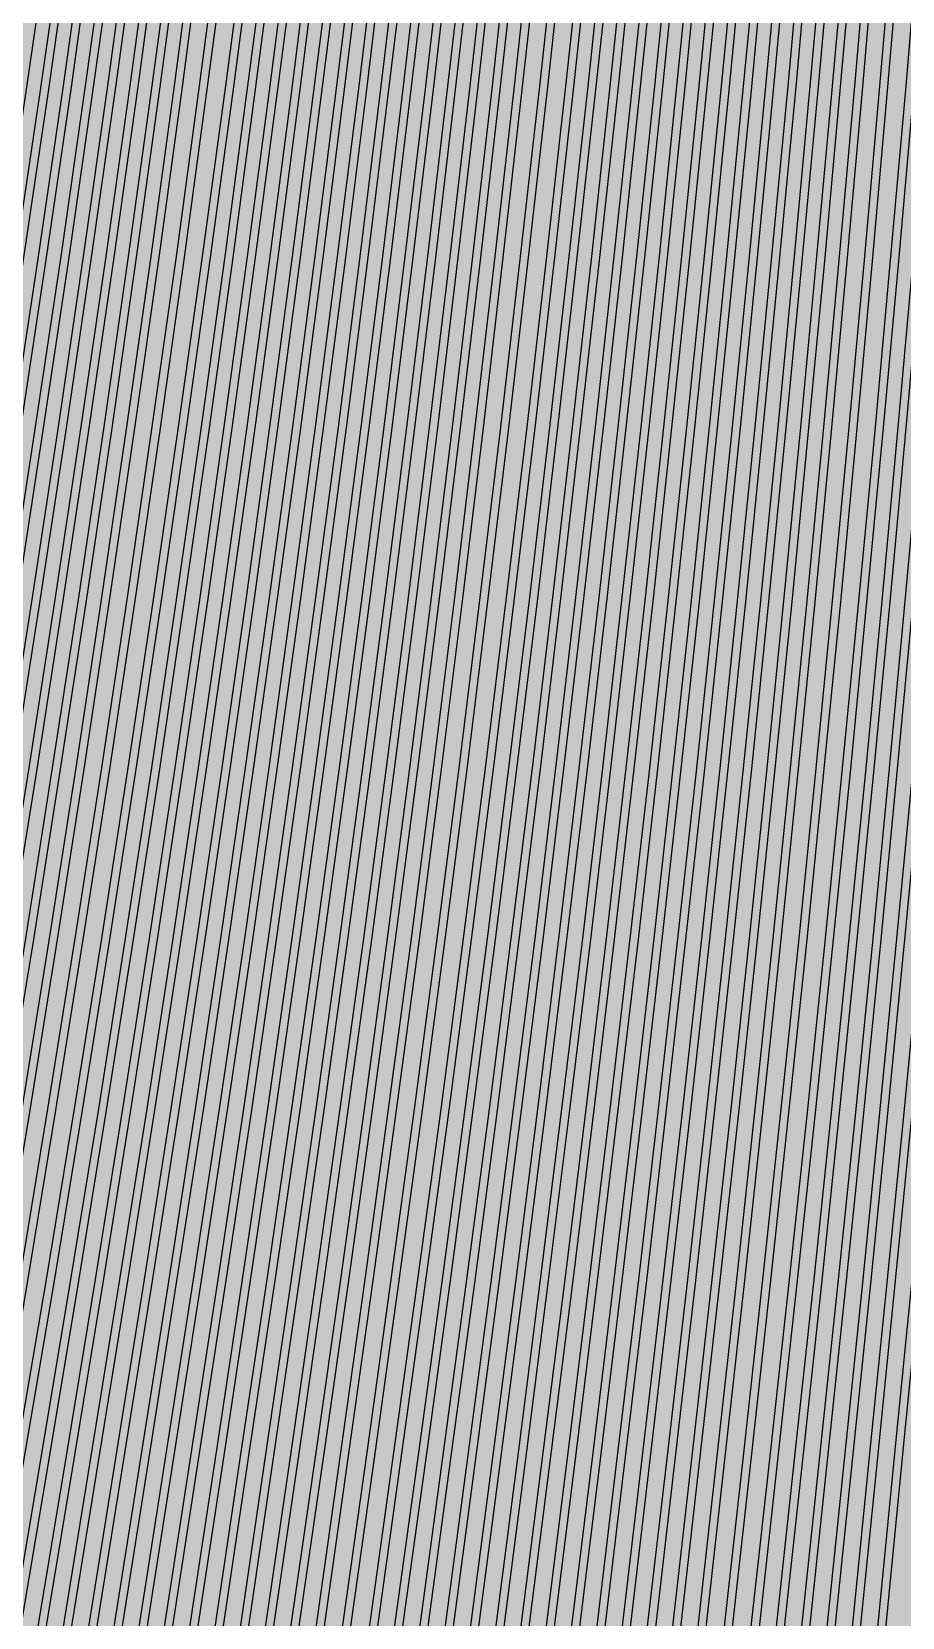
# Model space of a CAD drawing. Header units: metres. Extents: x -7231 to 10969, y -37556 to 1873.
# Drawn here: x 1121.9 to 1346.5, y -1810.8 to -1401.5 of the extents above; entities that cross this region are included whole.
import ezdxf

# ---------------------------------------------------------------- set-up
doc = ezdxf.new("R2010")
doc.units = ezdxf.units.M
doc.layers.add('Metal1', color=4, linetype='CONTINUOUS')
doc.layers.add('Polyimide', color=7, linetype='CONTINUOUS')

msp = doc.modelspace()

# ---------------------------------------------------------------- hatches: boundary and pattern name
at = {"layer": 'Polyimide'}
msp.add_hatch(color=7, dxfattribs=at).paths.add_polyline_path([(4065.69, -468), (4066.67, -501.99), (4068.51, -535.99), (4071.41, -569.99), (4075.54, -603.99), (4081.04, -637.99), (4088.01, -671.99), (4096.52, -705.98), (4106.62, -739.98), (4118.33, -773.98), (4131.63, -807.98), (4146.49, -841.98), (4162.87, -875.98), (4180.68, -909.97), (4199.83, -943.97), (4220.22, -977.97), (4241.73, -1011.97), (4264.21, -1045.97), (4287.52, -1079.96), (4311.51, -1113.96), (4336.01, -1147.96), (4360.86, -1181.96), (4385.88, -1215.96), (4410.89, -1249.96), (4435.74, -1283.95), (4460.24, -1317.95), (4484.23, -1351.95), (4507.54, -1385.95), (4530.02, -1419.95), (4551.53, -1453.94), (4571.92, -1487.94), (4591.07, -1521.94), (4608.88, -1555.94), (4625.26, -1589.94), (4640.12, -1623.94), (4653.42, -1657.93), (4665.13, -1691.93), (4675.23, -1725.93), (4683.74, -1759.93), (4690.71, -1793.93), (4696.21, -1827.93), (4700.34, -1861.92), (4703.24, -1895.92), (4705.08, -1929.92), (4706.06, -1963.92), (4706.44, -1997.92), (4706.5, -2031.91), (4706.5, -4793.02), (4709.95, -4838.39), (4720.22, -4882.71), (4737.08, -4924.98), (4760.13, -4964.2), (4788.85, -4999.49), (4822.58, -5030.03), (4860.53, -5055.12), (4901.85, -5074.18), (4901.85, -5074.18), (4970.68, -5105.23), (5034.7, -5145.26), (5092.76, -5193.54), (5143.8, -5249.19), (5186.89, -5311.2), (5221.24, -5378.44), (5246.23, -5449.69), (5261.41, -5523.66), (5266.5, -5599), (5261.41, -5674.34), (5246.23, -5748.31), (5221.24, -5819.56), (5186.89, -5886.8), (5143.8, -5948.81), (5092.76, -6004.46), (5034.7, -6052.74), (4970.68, -6092.77), (4901.85, -6123.82), (4860.53, -6142.88), (4822.58, -6167.97), (4788.85, -6198.51), (4760.13, -6233.8), (4737.08, -6273.02), (4720.22, -6315.29), (4709.95, -6359.61), (4706.5, -6404.98), (4706.5, -9221.52), (4709.95, -9266.88), (4720.22, -9311.21), (4737.08, -9353.47), (4760.13, -9392.7), (4788.85, -9427.98), (4822.58, -9458.52), (4860.53, -9483.61), (4901.85, -9502.67), (4970.68, -9533.72), (5034.7, -9573.75), (5092.76, -9622.03), (5143.8, -9677.68), (5186.89, -9739.69), (5221.24, -9806.94), (5246.23, -9878.19), (5261.41, -9952.16), (5266.5, -10027.49), (5261.41, -10102.83), (5246.23, -10176.8), (5221.24, -10248.05), (5186.89, -10315.3), (5143.8, -10377.31), (5092.76, -10432.96), (5034.7, -10481.24), (4970.68, -10521.27), (4901.85, -10552.32), (4860.53, -10571.38), (4822.58, -10596.46), (4788.85, -10627), (4760.13, -10662.29), (4737.08, -10701.52), (4720.22, -10743.78), (4709.95, -10788.1), (4706.5, -10833.47), (4706.5, -13650.01), (4709.95, -13695.38), (4720.22, -13739.7), (4737.08, -13781.96), (4760.13, -13821.19), (4788.85, -13856.48), (4822.58, -13887.02), (4860.53, -13912.11), (4901.85, -13931.17), (4970.68, -13962.22), (5034.7, -14002.25), (5092.76, -14050.53), (5143.8, -14106.18), (5186.89, -14168.19), (5221.24, -14235.43), (5246.23, -14306.68), (5261.41, -14380.65), (5266.5, -14455.99), (5261.41, -14531.33), (5246.23, -14605.29), (5221.24, -14676.55), (5186.89, -14743.79), (5143.8, -14805.8), (5092.76, -14861.45), (5034.7, -14909.73), (4970.68, -14949.76), (4901.85, -14980.81), (4860.53, -14999.87), (4822.58, -15024.96), (4788.85, -15055.5), (4760.13, -15090.79), (4737.08, -15130.01), (4720.22, -15172.27), (4709.95, -15216.6), (4706.5, -15261.97), (4706.5, -15455.99), (4720.95, -15750.04), (4764.14, -16041.26), (4835.68, -16326.84), (4934.86, -16604.04), (5060.74, -16870.18), (5212.09, -17122.7), (5387.47, -17359.17), (5585.18, -17577.31), (5803.32, -17775.02), (6039.79, -17950.4), (6292.31, -18101.75), (6558.45, -18227.63), (6835.65, -18326.81), (7121.23, -18398.34), (7412.45, -18441.54), (7706.5, -18455.99), (9969.01, -18455.99), (10047.42, -18459.84), (10125.08, -18471.36), (10201.23, -18490.44), (10275.15, -18516.89), (10346.12, -18550.45), (10413.46, -18590.81), (10476.52, -18637.58), (10534.69, -18690.3), (10587.41, -18748.47), (10634.18, -18811.53), (10674.54, -18878.87), (10708.11, -18949.84), (10734.56, -19023.76), (10753.63, -19099.92), (10765.15, -19177.58), (10769.01, -19255.99), (10769.01, -20895.8), (10730.24, -20951.41), (10694.6, -21009.08), (10662.21, -21068.63), (10633.17, -21129.89), (10607.55, -21192.66), (10585.45, -21256.74), (10566.93, -21321.96), (10552.05, -21388.09), (10540.84, -21454.95), (10533.35, -21522.33), (10529.6, -21590.02), (10529.6, -21657.81), (10533.35, -21725.5), (10540.84, -21792.87), (10552.05, -21859.73), (10566.93, -21925.87), (10585.45, -21991.08), (10607.55, -22055.17), (10633.17, -22117.94), (10662.21, -22179.19), (10694.6, -22238.74), (10730.24, -22296.41), (10769.01, -22352.03), (10769.01, -32454.24), (10728.74, -32510.49), (10691.72, -32568.92), (10658.05, -32629.35), (10627.85, -32691.58), (10601.2, -32755.42), (10578.21, -32820.67), (10558.93, -32887.1), (10543.44, -32954.52), (10531.77, -33022.71), (10523.97, -33091.44), (10520.07, -33160.51), (10520.07, -33229.69), (10523.97, -33298.75), (10531.77, -33367.49), (10543.44, -33435.67), (10558.93, -33503.09), (10578.21, -33569.53), (10601.2, -33634.77), (10627.85, -33698.61), (10658.05, -33760.85), (10691.72, -33821.28), (10728.74, -33879.71), (10769.01, -33935.96), (10769.01, -36556), (10765.15, -36634.41), (10753.63, -36712.07), (10734.56, -36788.23), (10708.11, -36862.15), (10674.54, -36933.12), (10634.18, -37000.46), (10587.41, -37063.51), (10534.69, -37121.69), (10476.52, -37174.41), (10413.46, -37221.18), (10346.12, -37261.54), (10275.15, -37295.1), (10201.23, -37321.55), (10125.08, -37340.63), (10047.42, -37352.15), (9969.01, -37356), (-6231.01, -37356), (-6309.42, -37352.15), (-6387.08, -37340.63), (-6463.23, -37321.55), (-6537.15, -37295.1), (-6608.12, -37261.54), (-6675.46, -37221.18), (-6738.52, -37174.41), (-6796.69, -37121.69), (-6849.41, -37063.51), (-6896.18, -37000.46), (-6936.54, -36933.12), (-6970.11, -36862.15), (-6996.56, -36788.23), (-7015.63, -36712.07), (-7027.15, -36634.41), (-7031.01, -36556), (-7031.01, -33936), (-6990.74, -33879.75), (-6953.7, -33821.31), (-6920.03, -33760.88), (-6889.82, -33698.64), (-6863.18, -33634.8), (-6840.18, -33569.55), (-6820.9, -33503.11), (-6805.4, -33435.69), (-6793.74, -33367.49), (-6785.94, -33298.75), (-6782.03, -33229.68), (-6782.03, -33160.5), (-6785.94, -33091.43), (-6793.74, -33022.69), (-6805.4, -32954.5), (-6820.9, -32887.07), (-6840.18, -32820.63), (-6863.18, -32755.39), (-6889.82, -32691.54), (-6920.03, -32629.3), (-6953.7, -32568.87), (-6990.74, -32510.43), (-7031.01, -32454.18), (-7031.01, -22364.83), (-6990.74, -22308.58), (-6953.7, -22250.14), (-6920.03, -22189.71), (-6889.82, -22127.47), (-6863.18, -22063.62), (-6840.18, -21998.38), (-6820.9, -21931.94), (-6805.4, -21864.51), (-6793.74, -21796.32), (-6785.94, -21727.58), (-6782.03, -21658.51), (-6782.03, -21589.33), (-6785.94, -21520.26), (-6793.74, -21451.52), (-6805.4, -21383.32), (-6820.9, -21315.9), (-6840.18, -21249.46), (-6863.18, -21184.21), (-6889.82, -21120.37), (-6920.03, -21058.13), (-6953.7, -20997.7), (-6990.74, -20939.26), (-7031.01, -20883.01), (-7031.01, -19255.99), (-7027.15, -19177.58), (-7015.63, -19099.92), (-6996.56, -19023.76), (-6970.11, -18949.84), (-6936.54, -18878.87), (-6896.18, -18811.53), (-6849.41, -18748.47), (-6796.69, -18690.3), (-6738.52, -18637.58), (-6675.46, -18590.81), (-6608.12, -18550.45), (-6537.15, -18516.89), (-6463.23, -18490.44), (-6387.08, -18471.36), (-6309.42, -18459.84), (-6231.01, -18455.99), (-3968.5, -18455.99), (-3674.45, -18441.54), (-3383.23, -18398.34), (-3097.65, -18326.81), (-2820.45, -18227.63), (-2554.31, -18101.75), (-2301.79, -17950.4), (-2065.32, -17775.02), (-1847.18, -17577.31), (-1649.47, -17359.17), (-1474.09, -17122.7), (-1322.74, -16870.18), (-1196.86, -16604.04), (-1097.68, -16326.84), (-1026.14, -16041.26), (-982.95, -15750.04), (-968.5, -15455.99), (-968.5, -15261.97), (-971.95, -15216.6), (-982.22, -15172.27), (-999.08, -15130.01), (-1022.13, -15090.79), (-1050.85, -15055.5), (-1084.58, -15024.96), (-1122.53, -14999.87), (-1163.85, -14980.81), (-1232.68, -14949.76), (-1296.7, -14909.73), (-1354.76, -14861.45), (-1405.8, -14805.8), (-1448.89, -14743.79), (-1483.24, -14676.55), (-1508.23, -14605.29), (-1523.41, -14531.33), (-1528.5, -14455.99), (-1523.41, -14380.65), (-1508.23, -14306.68), (-1483.24, -14235.43), (-1448.89, -14168.19), (-1405.8, -14106.18), (-1354.76, -14050.53), (-1296.7, -14002.25), (-1232.68, -13962.22), (-1163.85, -13931.17), (-1122.53, -13912.11), (-1084.58, -13887.02), (-1050.85, -13856.48), (-1022.13, -13821.19), (-999.08, -13781.96), (-982.22, -13739.7), (-971.95, -13695.38), (-968.5, -13650.01), (-968.5, -12309.64), (-971.95, -12264.27), (-982.22, -12219.94), (-999.08, -12177.68), (-1022.13, -12138.46), (-1050.85, -12103.17), (-1084.58, -12072.63), (-1122.53, -12047.54), (-1163.85, -12028.48), (-1232.68, -11997.43), (-1296.7, -11957.4), (-1354.76, -11909.12), (-1405.8, -11853.47), (-1448.89, -11791.46), (-1483.24, -11724.22), (-1508.23, -11652.96), (-1523.41, -11579), (-1528.5, -11503.66), (-1523.41, -11428.32), (-1508.23, -11354.35), (-1483.24, -11283.1), (-1448.89, -11215.86), (-1405.8, -11153.85), (-1354.76, -11098.2), (-1296.7, -11049.92), (-1232.68, -11009.89), (-1163.85, -10978.84), (-1122.53, -10959.78), (-1084.58, -10934.69), (-1050.85, -10904.15), (-1022.13, -10868.86), (-999.08, -10829.63), (-982.22, -10787.37), (-971.95, -10743.05), (-968.5, -10697.68), (-968.5, -9357.31), (-971.95, -9311.94), (-982.22, -9267.62), (-999.08, -9225.35), (-1022.13, -9186.13), (-1050.85, -9150.84), (-1084.58, -9120.3), (-1122.53, -9095.21), (-1163.85, -9076.15), (-1163.85, -9076.15), (-1232.68, -9045.1), (-1296.7, -9005.07), (-1354.76, -8956.79), (-1405.8, -8901.14), (-1448.89, -8839.13), (-1483.24, -8771.89), (-1508.23, -8700.64), (-1523.41, -8626.67), (-1528.5, -8551.33), (-1523.41, -8475.99), (-1508.23, -8402.02), (-1483.24, -8330.77), (-1448.89, -8263.53), (-1405.8, -8201.52), (-1354.76, -8145.87), (-1296.7, -8097.59), (-1232.68, -8057.56), (-1163.85, -8026.51), (-1163.85, -8026.51), (-1122.53, -8007.45), (-1084.58, -7982.36), (-1050.85, -7951.82), (-1022.13, -7916.53), (-999.08, -7877.31), (-982.22, -7835.04), (-971.95, -7790.72), (-968.5, -7745.35), (-968.5, -6404.98), (-971.95, -6359.61), (-982.22, -6315.29), (-999.08, -6273.02), (-1022.13, -6233.8), (-1050.85, -6198.51), (-1084.58, -6167.97), (-1122.53, -6142.88), (-1163.85, -6123.82), (-1163.85, -6123.82), (-1232.68, -6092.77), (-1296.7, -6052.74), (-1354.76, -6004.46), (-1405.8, -5948.81), (-1448.89, -5886.8), (-1483.24, -5819.56), (-1508.23, -5748.31), (-1523.41, -5674.34), (-1528.5, -5599), (-1523.41, -5523.66), (-1508.23, -5449.69), (-1483.24, -5378.44), (-1448.89, -5311.2), (-1405.8, -5249.19), (-1354.76, -5193.54), (-1296.7, -5145.26), (-1232.68, -5105.23), (-1163.85, -5074.18), (-1163.85, -5074.18), (-1122.53, -5055.12), (-1084.58, -5030.03), (-1050.85, -4999.49), (-1022.13, -4964.2), (-999.08, -4924.98), (-982.22, -4882.71), (-971.95, -4838.39), (-968.5, -4793.02), (-968.5, -2031.91), (-968.44, -1997.92), (-968.06, -1963.92), (-967.05, -1929.92), (-965.18, -1895.92), (-962.22, -1861.92), (-958.01, -1827.93), (-952.41, -1793.93), (-945.31, -1759.93), (-936.64, -1725.93), (-926.35, -1691.93), (-914.43, -1657.93), (-900.88, -1623.94), (-885.74, -1589.94), (-869.05, -1555.94), (-850.91, -1521.94), (-831.4, -1487.94), (-810.63, -1453.94), (-788.72, -1419.95), (-765.82, -1385.95), (-742.07, -1351.95), (-717.63, -1317.95), (-692.67, -1283.95), (-667.36, -1249.96), (-641.88, -1215.96), (-616.39, -1181.96), (-591.08, -1147.96), (-566.12, -1113.96), (-541.68, -1079.96), (-517.93, -1045.97), (-495.03, -1011.97), (-473.12, -977.97), (-452.35, -943.97), (-432.84, -909.97), (-414.7, -875.98), (-398.01, -841.98), (-382.87, -807.98), (-369.32, -773.98), (-357.4, -739.98), (-347.11, -705.98), (-338.44, -671.99), (-331.34, -637.99), (-325.74, -603.99), (-321.53, -569.99), (-318.57, -535.99), (-316.7, -501.99), (-315.69, -468), (-315.31, -434), (-315.25, -400), (-315.25, 401), (-315.25, 451), (-315.25, 1644), (-270.25, 1644), (-270.03, 1637.13), (-269.35, 1630.29), (-268.23, 1623.52), (-266.67, 1616.82), (-264.68, 1610.25), (-262.26, 1603.82), (-259.42, 1597.56), (-256.18, 1591.5), (-252.55, 1585.67), (-248.55, 1580.08), (-244.19, 1574.77), (-239.5, 1569.75), (-234.48, 1565.06), (-229.17, 1560.7), (-223.58, 1556.7), (-217.75, 1553.07), (-211.69, 1549.83), (-205.43, 1546.99), (-199, 1544.57), (-192.43, 1542.58), (-185.73, 1541.02), (-178.96, 1539.9), (-172.12, 1539.22), (-165.25, 1539), (-158.38, 1539.22), (-151.54, 1539.9), (-144.77, 1541.02), (-138.07, 1542.58), (-131.5, 1544.57), (-125.07, 1546.99), (-118.81, 1549.83), (-112.75, 1553.07), (-106.92, 1556.7), (-101.33, 1560.7), (-96.02, 1565.06), (-91, 1569.75), (-86.31, 1574.77), (-81.95, 1580.08), (-77.95, 1585.67), (-74.32, 1591.5), (-71.08, 1597.56), (-68.24, 1603.82), (-65.82, 1610.25), (-63.83, 1616.82), (-62.27, 1623.52), (-61.15, 1630.29), (-60.47, 1637.13), (-60.25, 1644), (1853, 1644), (1853, 1573), (3815.25, 1573), (3815.46, 1579.54), (3816.11, 1586.05), (3817.17, 1592.51), (3818.66, 1598.88), (3820.56, 1605.14), (3822.86, 1611.27), (3825.56, 1617.23), (3828.65, 1623), (3832.1, 1628.56), (3835.91, 1633.88), (3840.07, 1638.93), (3844.54, 1643.71), (3849.32, 1648.18), (3854.37, 1652.34), (3859.69, 1656.15), (3865.25, 1659.6), (3871.02, 1662.69), (3876.98, 1665.39), (3883.11, 1667.69), (3889.37, 1669.59), (3895.74, 1671.08), (3902.2, 1672.14), (3908.71, 1672.79), (3915.25, 1673), (3921.79, 1672.79), (3928.3, 1672.14), (3934.76, 1671.08), (3941.13, 1669.59), (3947.39, 1667.69), (3953.52, 1665.39), (3959.48, 1662.69), (3965.25, 1659.6), (3970.81, 1656.15), (3976.13, 1652.34), (3981.18, 1648.18), (3985.96, 1643.71), (3990.43, 1638.93), (3994.59, 1633.88), (3998.4, 1628.56), (4001.85, 1623), (4004.94, 1617.23), (4007.64, 1611.27), (4009.94, 1605.14), (4011.84, 1598.88), (4013.33, 1592.51), (4014.39, 1586.05), (4015.04, 1579.54), (4015.25, 1573), (4065.25, 1573), (4065.25, 451), (4065.25, 401), (4065.25, -400), (4065.31, -434), (4065.69, -468)])

# ---------------------------------------------------------------- linework, layer by layer
at = {"layer": 'Metal1'}
for points in [[(1126.88, -1371.77), (1120.53, -1415.79), (1113.96, -1459.82), (1107.17, -1503.84), (1100.15, -1547.87), (1092.9, -1591.89), (1085.41, -1635.91), (1077.68, -1679.94), (1069.71, -1723.96), (1061.55, -1767.98), (1053.37, -1812), (1045.2, -1856.02), (1037.02, -1900.04), (1028.84, -1944.06), (1020.66, -1988.08), (1012.5, -2032.01), (1012.5, -16631.91)], [(1017.5, -16631.91), (1017.5, -2031.82), (1025.6, -1987.72), (1033.68, -1943.7), (1041.76, -1899.68), (1049.85, -1855.66), (1057.93, -1811.64), (1066.01, -1767.62), (1074.08, -1723.6), (1081.95, -1679.59), (1089.58, -1635.57), (1096.98, -1591.56), (1104.15, -1547.55), (1111.08, -1503.53), (1117.8, -1459.52), (1124.29, -1415.5), (1130.56, -1371.49)], [(1132.54, -1371.77), (1126.27, -1415.79), (1119.77, -1459.82), (1113.06, -1503.84), (1106.12, -1547.86), (1098.95, -1591.89), (1091.55, -1635.91), (1083.92, -1679.94), (1076.04, -1723.96), (1067.98, -1767.98), (1059.9, -1812), (1051.81, -1856.02), (1043.73, -1900.04), (1035.65, -1944.06), (1027.57, -1988.08), (1019.5, -2032.01), (1019.5, -16631.91)], [(1024.5, -16631.91), (1024.5, -2031.82), (1032.5, -1987.72), (1040.49, -1943.7), (1048.48, -1899.68), (1056.46, -1855.66), (1064.45, -1811.64), (1072.43, -1767.62), (1080.4, -1723.61), (1088.18, -1679.59), (1095.73, -1635.58), (1103.04, -1591.56), (1110.12, -1547.55), (1116.97, -1503.53), (1123.61, -1459.52), (1130.02, -1415.51), (1136.22, -1371.49)], [(1138.2, -1371.77), (1132, -1415.79), (1125.59, -1459.81), (1118.95, -1503.84), (1112.09, -1547.86), (1105.01, -1591.89), (1097.7, -1635.91), (1090.15, -1679.93), (1082.37, -1723.96), (1074.4, -1767.98), (1066.42, -1812), (1058.43, -1856.02), (1050.44, -1900.04), (1042.46, -1944.06), (1034.47, -1988.07), (1026.5, -2032), (1026.5, -16631.91)], [(1031.5, -16631.91), (1031.5, -2031.83), (1039.41, -1987.72), (1047.3, -1943.7), (1055.19, -1899.68), (1063.08, -1855.66), (1070.97, -1811.64), (1078.86, -1767.62), (1086.73, -1723.61), (1094.42, -1679.59), (1101.87, -1635.58), (1109.09, -1591.56), (1116.09, -1547.55), (1122.86, -1503.54), (1129.42, -1459.52), (1135.75, -1415.51), (1141.88, -1371.49)], [(1143.86, -1371.76), (1137.73, -1415.79), (1131.4, -1459.81), (1124.84, -1503.84), (1118.07, -1547.86), (1111.07, -1591.88), (1103.84, -1635.91), (1096.39, -1679.93), (1088.7, -1723.96), (1080.83, -1767.98), (1072.94, -1812), (1065.05, -1856.01), (1057.16, -1900.03), (1049.27, -1944.05), (1041.37, -1988.07), (1033.5, -2032), (1033.5, -16631.91)], [(1038.5, -16631.91), (1038.5, -2031.83), (1046.31, -1987.72), (1054.1, -1943.7), (1061.9, -1899.68), (1069.69, -1855.66), (1077.49, -1811.65), (1085.28, -1767.63), (1093.06, -1723.61), (1100.65, -1679.59), (1108.02, -1635.58), (1115.15, -1591.57), (1122.06, -1547.55), (1128.75, -1503.54), (1135.23, -1459.52), (1141.49, -1415.51), (1147.53, -1371.5)], [(1149.52, -1371.76), (1143.47, -1415.79), (1137.21, -1459.81), (1130.73, -1503.83), (1124.04, -1547.86), (1117.13, -1591.88), (1109.99, -1635.91), (1102.63, -1679.93), (1095.03, -1723.95), (1087.25, -1767.97), (1079.46, -1811.99), (1071.66, -1856.01), (1063.87, -1900.03), (1056.07, -1944.05), (1048.28, -1988.07), (1040.5, -2032), (1040.5, -16631.91)], [(1045.5, -16631.91), (1045.5, -2031.83), (1053.21, -1987.72), (1060.91, -1943.7), (1068.61, -1899.69), (1076.31, -1855.67), (1084.01, -1811.65), (1091.71, -1767.63), (1099.39, -1723.61), (1106.89, -1679.6), (1114.16, -1635.58), (1121.21, -1591.57), (1128.03, -1547.55), (1134.64, -1503.54), (1141.04, -1459.53), (1147.22, -1415.51), (1153.19, -1371.5)], [(1155.18, -1371.76), (1149.2, -1415.78), (1143.02, -1459.81), (1136.62, -1503.83), (1130.01, -1547.86), (1123.18, -1591.88), (1116.13, -1635.9), (1108.86, -1679.93), (1101.36, -1723.95), (1093.68, -1767.97), (1085.98, -1811.99), (1078.28, -1856.01), (1070.58, -1900.03), (1062.88, -1944.05), (1055.18, -1988.07), (1047.5, -2032), (1047.5, -16631.91)], [(1052.5, -16631.91), (1052.5, -2031.83), (1060.12, -1987.73), (1067.72, -1943.71), (1075.32, -1899.69), (1082.93, -1855.67), (1090.53, -1811.65), (1098.13, -1767.63), (1105.72, -1723.61), (1113.12, -1679.6), (1120.31, -1635.58), (1127.26, -1591.57), (1134.01, -1547.56), (1140.53, -1503.54), (1146.85, -1459.53), (1152.95, -1415.51), (1158.85, -1371.5)], [(1160.83, -1371.76), (1154.93, -1415.78), (1148.83, -1459.81), (1142.51, -1503.83), (1135.98, -1547.85), (1129.24, -1591.88), (1122.28, -1635.9), (1115.1, -1679.93), (1107.69, -1723.95), (1100.1, -1767.97), (1092.5, -1811.99), (1084.9, -1856.01), (1077.29, -1900.03), (1069.69, -1944.05), (1062.09, -1988.07), (1054.5, -2032), (1054.5, -16631.91)], [(1059.5, -16631.91), (1059.5, -2031.83), (1067.02, -1987.73), (1074.53, -1943.71), (1082.04, -1899.69), (1089.54, -1855.67), (1097.05, -1811.65), (1104.56, -1767.63), (1112.05, -1723.62), (1119.36, -1679.6), (1126.45, -1635.59), (1133.32, -1591.57), (1139.98, -1547.56), (1146.42, -1503.54), (1152.66, -1459.53), (1158.69, -1415.51), (1164.51, -1371.5)], [(1166.49, -1371.76), (1160.67, -1415.78), (1154.64, -1459.8), (1148.4, -1503.83), (1141.96, -1547.85), (1135.3, -1591.88), (1128.43, -1635.9), (1121.33, -1679.92), (1114.02, -1723.95), (1106.53, -1767.97), (1099.02, -1811.99), (1091.51, -1856.01), (1084.01, -1900.03), (1076.5, -1944.04), (1068.99, -1988.06), (1061.5, -2032), (1061.5, -16631.91)], [(1066.5, -16631.91), (1066.5, -2031.83), (1073.98, -1987.73), (1081.45, -1943.71), (1088.92, -1899.69), (1096.39, -1855.67), (1103.86, -1811.65), (1111.33, -1767.63), (1118.78, -1723.62), (1126.05, -1679.6), (1133.11, -1635.59), (1139.94, -1591.57), (1146.57, -1547.56), (1152.98, -1503.54), (1159.18, -1459.53), (1165.18, -1415.52), (1170.97, -1371.5)], [(1172.96, -1371.76), (1167.16, -1415.78), (1161.16, -1459.8), (1154.96, -1503.83), (1148.55, -1547.85), (1141.92, -1591.88), (1135.08, -1635.9), (1128.03, -1679.92), (1120.75, -1723.95), (1113.3, -1767.97), (1105.83, -1811.99), (1098.36, -1856.01), (1090.89, -1900.02), (1083.42, -1944.04), (1075.95, -1988.06), (1068.5, -2032), (1068.5, -16631.91)], [(1073.5, -16631.91), (1073.5, -2031.83), (1080.96, -1987.73), (1088.41, -1943.71), (1095.86, -1899.69), (1103.31, -1855.67), (1110.76, -1811.65), (1118.21, -1767.63), (1125.65, -1723.62), (1132.9, -1679.6), (1139.94, -1635.59), (1146.76, -1591.57), (1153.36, -1547.56), (1159.76, -1503.54), (1165.94, -1459.53), (1171.93, -1415.52), (1177.71, -1371.5)], [(1179.69, -1371.76), (1173.91, -1415.78), (1167.92, -1459.8), (1161.74, -1503.83), (1155.34, -1547.85), (1148.73, -1591.87), (1141.91, -1635.9), (1134.88, -1679.92), (1127.62, -1723.95), (1120.18, -1767.97), (1112.73, -1811.99), (1105.28, -1856.01), (1097.83, -1900.02), (1090.39, -1944.04), (1082.94, -1988.06), (1075.5, -2032), (1075.5, -16631.91)], [(1080.5, -16631.91), (1080.5, -2031.83), (1087.87, -1987.73), (1095.22, -1943.71), (1102.57, -1899.69), (1109.93, -1855.67), (1117.28, -1811.65), (1124.64, -1767.64), (1131.97, -1723.62), (1139.14, -1679.6), (1146.08, -1635.59), (1152.81, -1591.58), (1159.33, -1547.56), (1165.65, -1503.55), (1171.75, -1459.53), (1177.66, -1415.52), (1183.36, -1371.5)], [(1185.35, -1371.76), (1179.64, -1415.78), (1173.74, -1459.8), (1167.63, -1503.83), (1161.31, -1547.85), (1154.79, -1591.87), (1148.06, -1635.9), (1141.11, -1679.92), (1133.95, -1723.94), (1126.61, -1767.96), (1119.25, -1811.98), (1111.9, -1856), (1104.55, -1900.02), (1097.19, -1944.04), (1089.84, -1988.06), (1082.5, -2032), (1082.5, -16631.91)], [(1087.5, -16631.91), (1087.5, -2031.83), (1094.77, -1987.73), (1102.03, -1943.71), (1109.29, -1899.69), (1116.54, -1855.68), (1123.8, -1811.66), (1131.06, -1767.64), (1138.3, -1723.62), (1145.37, -1679.61), (1152.23, -1635.59), (1158.87, -1591.58), (1165.31, -1547.56), (1171.54, -1503.55), (1177.56, -1459.53), (1183.39, -1415.52), (1189.02, -1371.5)], [(1191.01, -1371.75), (1185.38, -1415.78), (1179.55, -1459.8), (1173.52, -1503.82), (1167.29, -1547.85), (1160.85, -1591.87), (1154.2, -1635.89), (1147.35, -1679.92), (1140.28, -1723.94), (1133.03, -1767.96), (1125.78, -1811.98), (1118.52, -1856), (1111.26, -1900.02), (1104, -1944.04), (1096.74, -1988.06), (1089.5, -2032), (1089.5, -16631.91)], [(1094.5, -16631.91), (1094.5, -2031.83), (1101.67, -1987.74), (1108.84, -1943.72), (1116, -1899.7), (1123.16, -1855.68), (1130.32, -1811.66), (1137.48, -1767.64), (1144.63, -1723.62), (1151.61, -1679.61), (1158.37, -1635.59), (1164.93, -1591.58), (1171.28, -1547.56), (1177.43, -1503.55), (1183.37, -1459.54), (1189.13, -1415.52), (1194.68, -1371.51)], [(1196.67, -1371.75), (1191.11, -1415.78), (1185.36, -1459.8), (1179.41, -1503.82), (1173.26, -1547.85), (1166.91, -1591.87), (1160.35, -1635.89), (1153.58, -1679.92), (1146.61, -1723.94), (1139.46, -1767.96), (1132.3, -1811.98), (1125.13, -1856), (1117.97, -1900.02), (1110.81, -1944.04), (1103.65, -1988.06), (1096.5, -2032), (1096.5, -16631.91)], [(1101.5, -16631.91), (1101.5, -2031.83), (1108.58, -1987.74), (1115.64, -1943.72), (1122.71, -1899.7), (1129.78, -1855.68), (1136.84, -1811.66), (1143.91, -1767.64), (1150.96, -1723.62), (1157.84, -1679.61), (1164.52, -1635.6), (1170.98, -1591.58), (1177.25, -1547.57), (1183.32, -1503.55), (1189.18, -1459.54), (1194.86, -1415.52), (1200.34, -1371.51)], [(1202.33, -1371.75), (1196.84, -1415.77), (1191.17, -1459.8), (1185.3, -1503.82), (1179.23, -1547.84), (1172.96, -1591.87), (1166.49, -1635.89), (1159.82, -1679.91), (1152.94, -1723.94), (1145.88, -1767.96), (1138.82, -1811.98), (1131.75, -1856), (1124.69, -1900.02), (1117.62, -1944.04), (1110.55, -1988.05), (1103.5, -2031.99), (1103.5, -16631.91)], [(1108.5, -16631.91), (1108.5, -2031.84), (1115.48, -1987.74), (1122.45, -1943.72), (1129.42, -1899.7), (1136.39, -1855.68), (1143.36, -1811.66), (1150.33, -1767.64), (1157.29, -1723.63), (1164.08, -1679.61), (1170.66, -1635.6), (1177.04, -1591.58), (1183.22, -1547.57), (1189.21, -1503.55), (1194.99, -1459.54), (1200.59, -1415.52), (1206, -1371.51)], [(1207.99, -1371.75), (1202.58, -1415.77), (1196.98, -1459.8), (1191.19, -1503.82), (1185.2, -1547.84), (1179.02, -1591.87), (1172.64, -1635.89), (1166.06, -1679.91), (1159.26, -1723.94), (1152.31, -1767.96), (1145.34, -1811.98), (1138.37, -1855.99), (1131.4, -1900.01), (1124.43, -1944.03), (1117.46, -1988.05), (1110.5, -2031.99), (1110.5, -16631.91)], [(1115.5, -16631.91), (1115.5, -2031.84), (1122.39, -1987.74), (1129.26, -1943.72), (1136.13, -1899.7), (1143.01, -1855.68), (1149.88, -1811.67), (1156.76, -1767.65), (1163.62, -1723.63), (1170.31, -1679.61), (1176.81, -1635.6), (1183.1, -1591.58), (1189.19, -1547.57), (1195.09, -1503.56), (1200.8, -1459.54), (1206.32, -1415.53), (1211.66, -1371.51)], [(1213.64, -1371.75), (1208.31, -1415.77), (1202.79, -1459.79), (1197.08, -1503.82), (1191.18, -1547.84), (1185.08, -1591.86), (1178.79, -1635.89), (1172.29, -1679.91), (1165.59, -1723.93), (1158.73, -1767.95), (1151.86, -1811.97), (1144.99, -1855.99), (1138.11, -1900.01), (1131.24, -1944.03), (1124.36, -1988.05), (1117.5, -2031.99), (1117.5, -16631.91)], [(1122.5, -16631.91), (1122.5, -2031.84), (1129.29, -1987.74), (1136.07, -1943.72), (1142.85, -1899.71), (1149.63, -1855.69), (1156.4, -1811.67), (1163.18, -1767.65), (1169.95, -1723.63), (1176.55, -1679.62), (1182.95, -1635.6), (1189.16, -1591.59), (1195.17, -1547.57), (1200.98, -1503.56), (1206.61, -1459.54), (1212.06, -1415.53), (1217.32, -1371.51)], [(1219.3, -1371.75), (1214.04, -1415.77), (1208.6, -1459.79), (1202.97, -1503.81), (1197.15, -1547.84), (1191.14, -1591.86), (1184.93, -1635.88), (1178.53, -1679.91), (1171.92, -1723.93), (1165.16, -1767.95), (1158.38, -1811.97), (1151.6, -1855.99), (1144.82, -1900.01), (1138.05, -1944.03), (1131.27, -1988.05), (1124.5, -2031.99), (1124.5, -16631.91)], [(1129.5, -16631.91), (1129.5, -2031.84), (1136.19, -1987.75), (1142.88, -1943.73), (1149.56, -1899.71), (1156.24, -1855.69), (1162.92, -1811.67), (1169.61, -1767.65), (1176.28, -1723.63), (1182.78, -1679.62), (1189.1, -1635.6), (1195.21, -1591.59), (1201.14, -1547.57), (1206.87, -1503.56), (1212.42, -1459.54), (1217.79, -1415.53), (1222.98, -1371.51)], [(1224.96, -1371.74), (1219.78, -1415.77), (1214.41, -1459.79), (1208.86, -1503.81), (1203.12, -1547.84), (1197.19, -1591.86), (1191.08, -1635.88), (1184.76, -1679.91), (1178.25, -1723.93), (1171.58, -1767.95), (1164.9, -1811.97), (1158.22, -1855.99), (1151.54, -1900.01), (1144.85, -1944.03), (1138.17, -1988.05), (1131.5, -2031.99), (1131.5, -16631.91)], [(1136.5, -16631.91), (1136.5, -2031.84), (1143.1, -1987.75), (1149.68, -1943.73), (1156.27, -1899.71), (1162.86, -1855.69), (1169.44, -1811.67), (1176.03, -1767.65), (1182.6, -1723.64), (1189.02, -1679.62), (1195.24, -1635.61), (1201.27, -1591.59), (1207.11, -1547.58), (1212.76, -1503.56), (1218.23, -1459.55), (1223.52, -1415.53), (1228.63, -1371.52)], [(1230.62, -1371.74), (1225.51, -1415.77), (1220.22, -1459.79), (1214.75, -1503.81), (1209.09, -1547.83), (1203.25, -1591.86), (1197.22, -1635.88), (1191, -1679.9), (1184.58, -1723.93), (1178.01, -1767.95), (1171.42, -1811.97), (1164.84, -1855.99), (1158.25, -1900.01), (1151.66, -1944.02), (1145.08, -1988.04), (1138.5, -2031.99), (1138.5, -16631.91)], [(1143.5, -16631.91), (1143.5, -2031.84), (1150, -1987.75), (1156.49, -1943.73), (1162.98, -1899.71), (1169.47, -1855.69), (1175.96, -1811.67), (1182.46, -1767.65), (1188.93, -1723.64), (1195.25, -1679.62), (1201.39, -1635.61), (1207.33, -1591.59), (1213.08, -1547.58), (1218.65, -1503.56), (1224.04, -1459.55), (1229.26, -1415.53), (1234.29, -1371.52)], [(1236.28, -1371.74), (1231.24, -1415.76), (1226.03, -1459.79), (1220.64, -1503.81), (1215.07, -1547.83), (1209.31, -1591.86), (1203.37, -1635.88), (1197.24, -1679.9), (1190.91, -1723.93), (1184.43, -1767.95), (1177.94, -1811.97), (1171.45, -1855.98), (1164.96, -1900), (1158.47, -1944.02), (1151.98, -1988.04), (1145.5, -2031.99), (1145.5, -16631.91)], [(1150.5, -16631.91), (1150.5, -2031.84), (1156.91, -1987.75), (1163.3, -1943.73), (1169.7, -1899.71), (1176.09, -1855.69), (1182.48, -1811.68), (1188.88, -1767.66), (1195.26, -1723.64), (1201.49, -1679.62), (1207.53, -1635.61), (1213.38, -1591.59), (1219.05, -1547.58), (1224.54, -1503.56), (1229.86, -1459.55), (1234.99, -1415.53), (1239.95, -1371.52)], [(1241.94, -1371.74), (1236.98, -1415.76), (1231.84, -1459.78), (1226.53, -1503.81), (1221.04, -1547.83), (1215.37, -1591.85), (1209.51, -1635.88), (1203.47, -1679.9), (1197.24, -1723.92), (1190.86, -1767.94), (1184.46, -1811.96), (1178.07, -1855.98), (1171.67, -1900), (1165.28, -1944.02), (1158.88, -1988.04), (1152.5, -2031.99), (1152.5, -16631.91)], [(1157.5, -16631.91), (1157.5, -2031.84), (1163.81, -1987.75), (1170.11, -1943.73), (1176.41, -1899.72), (1182.71, -1855.7), (1189.01, -1811.68), (1195.3, -1767.66), (1201.59, -1723.64), (1207.73, -1679.63), (1213.67, -1635.61), (1219.44, -1591.6), (1225.03, -1547.58), (1230.43, -1503.57), (1235.67, -1459.55), (1240.72, -1415.54), (1245.61, -1371.52)], [(1247.6, -1371.74), (1242.71, -1415.76), (1237.65, -1459.78), (1232.42, -1503.81), (1227.01, -1547.83), (1221.42, -1591.85), (1215.66, -1635.88), (1209.71, -1679.9), (1203.57, -1723.92), (1197.28, -1767.94), (1190.98, -1811.96), (1184.69, -1855.98), (1178.39, -1900), (1172.09, -1944.02), (1165.79, -1988.04), (1159.5, -2031.99), (1159.5, -16631.91)], [(1164.5, -16631.91), (1164.5, -2031.84), (1170.71, -1987.76), (1176.92, -1943.74), (1183.12, -1899.72), (1189.32, -1855.7), (1195.53, -1811.68), (1201.73, -1767.66), (1207.92, -1723.64), (1213.96, -1679.63), (1219.82, -1635.61), (1225.5, -1591.6), (1231, -1547.58), (1236.32, -1503.57), (1241.48, -1459.55), (1246.46, -1415.54), (1251.27, -1371.52)], [(1253.26, -1371.74), (1248.44, -1415.76), (1243.46, -1459.78), (1238.31, -1503.8), (1232.98, -1547.83), (1227.48, -1591.85), (1221.8, -1635.87), (1215.94, -1679.9), (1209.9, -1723.92), (1203.71, -1767.94), (1197.51, -1811.96), (1191.3, -1855.98), (1185.1, -1900), (1178.9, -1944.02), (1172.69, -1988.04), (1166.5, -2031.98), (1166.5, -16631.91)], [(1171.5, -16631.91), (1171.5, -2031.85), (1177.67, -1987.76), (1183.84, -1943.74), (1190, -1899.72), (1196.17, -1855.7), (1202.33, -1811.68), (1208.5, -1767.66), (1214.65, -1723.64), (1220.66, -1679.63), (1226.48, -1635.61), (1232.12, -1591.6), (1237.59, -1547.58), (1242.88, -1503.57), (1248, -1459.55), (1252.95, -1415.54), (1257.73, -1371.52)], [(1259.72, -1371.74), (1254.94, -1415.76), (1249.99, -1459.78), (1244.87, -1503.8), (1239.57, -1547.83), (1234.11, -1591.85), (1228.46, -1635.87), (1222.64, -1679.9), (1216.63, -1723.92), (1210.48, -1767.94), (1204.31, -1811.96), (1198.15, -1855.98), (1191.98, -1900), (1185.82, -1944.02), (1179.66, -1988.03), (1173.5, -2031.98), (1173.5, -16631.91)], [(1178.5, -16631.91), (1178.5, -2031.85), (1184.66, -1987.76), (1190.8, -1943.74), (1196.95, -1899.72), (1203.09, -1855.7), (1209.24, -1811.68), (1215.38, -1767.66), (1221.52, -1723.64), (1227.5, -1679.63), (1233.31, -1635.61), (1238.93, -1591.6), (1244.38, -1547.58), (1249.66, -1503.57), (1254.76, -1459.55), (1259.7, -1415.54), (1264.47, -1371.52)], [(1266.45, -1371.73), (1261.68, -1415.76), (1256.75, -1459.78), (1251.64, -1503.8), (1246.37, -1547.83), (1240.92, -1591.85), (1235.29, -1635.87), (1229.48, -1679.89), (1223.5, -1723.92), (1217.36, -1767.94), (1211.22, -1811.96), (1205.07, -1855.98), (1198.93, -1900), (1192.78, -1944.01), (1186.64, -1988.03), (1180.5, -2031.98), (1180.5, -16631.91)], [(1185.5, -16631.91), (1185.5, -2031.85), (1191.56, -1987.76), (1197.61, -1943.74), (1203.66, -1899.72), (1209.71, -1855.7), (1215.76, -1811.68), (1221.81, -1767.66), (1227.85, -1723.65), (1233.74, -1679.63), (1239.45, -1635.62), (1244.99, -1591.6), (1250.35, -1547.59), (1255.55, -1503.57), (1260.57, -1459.56), (1265.43, -1415.54), (1270.12, -1371.52)], [(1272.11, -1371.73), (1267.42, -1415.76), (1262.56, -1459.78), (1257.53, -1503.8), (1252.34, -1547.82), (1246.97, -1591.85), (1241.44, -1635.87), (1235.72, -1679.89), (1229.83, -1723.92), (1223.79, -1767.94), (1217.74, -1811.96), (1211.69, -1855.97), (1205.64, -1899.99), (1199.59, -1944.01), (1193.54, -1988.03), (1187.5, -2031.98), (1187.5, -16631.91)], [(1192.5, -16631.91), (1192.5, -2031.85), (1198.46, -1987.76), (1204.42, -1943.74), (1210.37, -1899.72), (1216.32, -1855.7), (1222.28, -1811.69), (1228.23, -1767.67), (1234.17, -1723.65), (1239.97, -1679.63), (1245.6, -1635.62), (1251.05, -1591.6), (1256.33, -1547.59), (1261.44, -1503.57), (1266.38, -1459.56), (1271.16, -1415.54), (1275.78, -1371.53)], [(1277.77, -1371.73), (1273.15, -1415.75), (1268.37, -1459.78), (1263.42, -1503.8), (1258.31, -1547.82), (1253.03, -1591.85), (1247.58, -1635.87), (1241.96, -1679.89), (1236.16, -1723.91), (1230.21, -1767.93), (1224.26, -1811.95), (1218.31, -1855.97), (1212.35, -1899.99), (1206.4, -1944.01), (1200.44, -1988.03), (1194.5, -2031.98), (1194.5, -16631.91)], [(1199.5, -16631.91), (1199.5, -2031.85), (1205.37, -1987.76), (1211.22, -1943.74), (1217.08, -1899.73), (1222.94, -1855.71), (1228.8, -1811.69), (1234.66, -1767.67), (1240.5, -1723.65), (1246.21, -1679.64), (1251.74, -1635.62), (1257.1, -1591.61), (1262.3, -1547.59), (1267.33, -1503.57), (1272.19, -1459.56), (1276.9, -1415.54), (1281.44, -1371.53)], [(1283.43, -1371.73), (1278.89, -1415.75), (1274.18, -1459.78), (1269.31, -1503.8), (1264.28, -1547.82), (1259.09, -1591.84), (1253.73, -1635.87), (1248.19, -1679.89), (1242.49, -1723.91), (1236.64, -1767.93), (1230.78, -1811.95), (1224.92, -1855.97), (1219.07, -1899.99), (1213.21, -1944.01), (1207.35, -1988.03), (1201.5, -2031.98), (1201.5, -16631.91)], [(1206.5, -16631.91), (1206.5, -2031.85), (1212.27, -1987.77), (1218.03, -1943.75), (1223.79, -1899.73), (1229.56, -1855.71), (1235.32, -1811.69), (1241.08, -1767.67), (1246.83, -1723.65), (1252.44, -1679.64), (1257.89, -1635.62), (1263.16, -1591.61), (1268.27, -1547.59), (1273.22, -1503.58), (1278, -1459.56), (1282.63, -1415.55), (1287.1, -1371.53)], [(1289.09, -1371.73), (1284.62, -1415.75), (1279.99, -1459.77), (1275.2, -1503.8), (1270.26, -1547.82), (1265.15, -1591.84), (1259.87, -1635.86), (1254.43, -1679.89), (1248.81, -1723.91), (1243.06, -1767.93), (1237.3, -1811.95), (1231.54, -1855.97), (1225.78, -1899.99), (1220.02, -1944.01), (1214.25, -1988.03), (1208.5, -2031.98), (1208.5, -16631.91)], [(1213.5, -16631.91), (1213.5, -2031.85), (1219.17, -1987.77), (1224.84, -1943.75), (1230.51, -1899.73), (1236.17, -1855.71), (1241.84, -1811.69), (1247.51, -1767.67), (1253.16, -1723.66), (1258.68, -1679.64), (1264.03, -1635.62), (1269.22, -1591.61), (1274.24, -1547.59), (1279.11, -1503.58), (1283.81, -1459.56), (1288.36, -1415.55), (1292.76, -1371.53)], [(1294.75, -1371.73), (1290.35, -1415.75), (1285.8, -1459.77), (1281.09, -1503.79), (1276.23, -1547.82), (1271.2, -1591.84), (1266.02, -1635.86), (1260.66, -1679.88), (1255.14, -1723.91), (1249.49, -1767.93), (1243.82, -1811.95), (1238.16, -1855.97), (1232.49, -1899.99), (1226.82, -1944), (1221.16, -1988.02), (1215.5, -2031.98), (1215.5, -16631.91)], [(1220.5, -16631.91), (1220.5, -2031.85), (1226.08, -1987.77), (1231.65, -1943.75), (1237.22, -1899.73), (1242.79, -1855.71), (1248.36, -1811.69), (1253.93, -1767.67), (1259.49, -1723.66), (1264.91, -1679.64), (1270.18, -1635.63), (1275.27, -1591.61), (1280.21, -1547.6), (1285, -1503.58), (1289.62, -1459.56), (1294.1, -1415.55), (1298.42, -1371.53)], [(1300.41, -1371.72), (1296.09, -1415.75), (1291.61, -1459.77), (1286.98, -1503.79), (1282.2, -1547.81), (1277.26, -1591.84), (1272.16, -1635.86), (1266.9, -1679.88), (1261.47, -1723.91), (1255.91, -1767.93), (1250.34, -1811.94), (1244.77, -1855.96), (1239.2, -1899.98), (1233.63, -1944), (1228.06, -1988.02), (1222.5, -2031.98), (1222.5, -16631.91)], [(1227.5, -16631.91), (1227.5, -2031.85), (1232.98, -1987.77), (1238.46, -1943.75), (1243.93, -1899.73), (1249.41, -1855.72), (1254.88, -1811.7), (1260.35, -1767.68), (1265.82, -1723.66), (1271.15, -1679.64), (1276.32, -1635.63), (1281.33, -1591.61), (1286.19, -1547.6), (1290.89, -1503.58), (1295.43, -1459.57), (1299.83, -1415.55), (1304.08, -1371.53)], [(1306.07, -1371.72), (1301.82, -1415.75), (1297.42, -1459.77), (1292.88, -1503.79), (1288.17, -1547.81), (1283.32, -1591.84), (1278.31, -1635.86), (1273.14, -1679.88), (1267.8, -1723.9), (1262.34, -1767.92), (1256.86, -1811.94), (1251.39, -1855.96), (1245.92, -1899.98), (1240.44, -1944), (1234.97, -1988.02), (1229.5, -2031.98), (1229.5, -16631.91)], [(1234.5, -16631.91), (1234.5, -2031.85), (1239.89, -1987.77), (1245.26, -1943.76), (1250.64, -1899.74), (1256.02, -1855.72), (1261.4, -1811.7), (1266.78, -1767.68), (1272.15, -1723.66), (1277.39, -1679.65), (1282.47, -1635.63), (1287.39, -1591.61), (1292.16, -1547.6), (1296.78, -1503.58), (1301.24, -1459.57), (1305.56, -1415.55), (1309.74, -1371.54)], [(1311.73, -1371.72), (1307.55, -1415.74), (1303.23, -1459.77), (1298.77, -1503.79), (1294.15, -1547.81), (1289.38, -1591.83), (1284.45, -1635.86), (1279.37, -1679.88), (1274.13, -1723.9), (1268.76, -1767.92), (1263.39, -1811.94), (1258.01, -1855.96), (1252.63, -1899.98), (1247.25, -1944), (1241.87, -1988.02), (1236.5, -2031.98), (1236.5, -16631.91)], [(1241.5, -16631.91), (1241.5, -2031.85), (1246.79, -1987.78), (1252.07, -1943.76), (1257.36, -1899.74), (1262.64, -1855.72), (1267.92, -1811.7), (1273.2, -1767.68), (1278.48, -1723.66), (1283.62, -1679.65), (1288.61, -1635.63), (1293.45, -1591.62), (1298.13, -1547.6), (1302.67, -1503.59), (1307.05, -1459.57), (1311.3, -1415.55), (1315.39, -1371.54)], [(1317.39, -1371.72), (1313.29, -1415.74), (1309.04, -1459.76), (1304.66, -1503.79), (1300.12, -1547.81), (1295.43, -1591.83), (1290.6, -1635.85), (1285.61, -1679.88), (1280.46, -1723.9), (1275.19, -1767.92), (1269.91, -1811.94), (1264.62, -1855.96), (1259.34, -1899.98), (1254.06, -1944), (1248.78, -1988.01), (1243.5, -2031.97), (1243.5, -16631.91)], [(1248.5, -16631.91), (1248.5, -2031.86), (1253.69, -1987.78), (1258.88, -1943.76), (1264.07, -1899.74), (1269.25, -1855.72), (1274.44, -1811.7), (1279.63, -1767.68), (1284.8, -1723.67), (1289.86, -1679.65), (1294.76, -1635.63), (1299.5, -1591.62), (1304.1, -1547.6), (1308.56, -1503.59), (1312.86, -1459.57), (1317.03, -1415.56), (1321.05, -1371.54)], [(1323.05, -1371.72), (1319.02, -1415.74), (1314.85, -1459.76), (1310.55, -1503.79), (1306.09, -1547.81), (1301.49, -1591.83), (1296.74, -1635.85), (1291.84, -1679.87), (1286.79, -1723.9), (1281.61, -1767.92), (1276.43, -1811.94), (1271.24, -1855.96), (1266.05, -1899.97), (1260.87, -1943.99), (1255.68, -1988.01), (1250.5, -2031.97), (1250.5, -16631.91)], [(1255.5, -16631.91), (1255.5, -2031.86), (1260.6, -1987.78), (1265.69, -1943.76), (1270.78, -1899.74), (1275.87, -1855.72), (1280.96, -1811.7), (1286.05, -1767.69), (1291.13, -1723.67), (1296.09, -1679.65), (1300.9, -1635.64), (1305.56, -1591.62), (1310.07, -1547.6), (1314.45, -1503.59), (1318.67, -1459.57), (1322.76, -1415.56), (1326.71, -1371.54)], [(1328.7, -1371.72), (1324.75, -1415.74), (1320.66, -1459.76), (1316.44, -1503.78), (1312.06, -1547.81), (1307.55, -1591.83), (1302.89, -1635.85), (1298.08, -1679.87), (1293.12, -1723.89), (1288.04, -1767.92), (1282.95, -1811.93), (1277.86, -1855.95), (1272.77, -1899.97), (1267.68, -1943.99), (1262.58, -1988.01), (1257.5, -2031.97), (1257.5, -16631.91)], [(1262.5, -16631.91), (1262.5, -2031.86), (1267.5, -1987.78), (1272.5, -1943.76), (1277.49, -1899.74), (1282.49, -1855.73), (1287.48, -1811.71), (1292.48, -1767.69), (1297.46, -1723.67), (1302.33, -1679.65), (1307.05, -1635.64), (1311.62, -1591.62), (1316.05, -1547.61), (1320.34, -1503.59), (1324.48, -1459.57), (1328.5, -1415.56), (1332.37, -1371.54)], [(1334.36, -1371.72), (1330.49, -1415.74), (1326.48, -1459.76), (1322.33, -1503.78), (1318.04, -1547.8), (1313.61, -1591.83), (1309.03, -1635.85), (1304.32, -1679.87), (1299.45, -1723.89), (1294.46, -1767.91), (1289.47, -1811.93), (1284.47, -1855.95), (1279.48, -1899.97), (1274.48, -1943.99), (1269.49, -1988.01), (1264.5, -2031.97), (1264.5, -16631.91)], [(1269.5, -16631.91), (1269.5, -2031.86), (1274.41, -1987.79), (1279.3, -1943.77), (1284.2, -1899.75), (1289.1, -1855.73), (1294, -1811.71), (1298.9, -1767.69), (1303.79, -1723.67), (1308.56, -1679.66), (1313.19, -1635.64), (1317.67, -1591.62), (1322.02, -1547.61), (1326.22, -1503.59), (1330.29, -1459.58), (1334.23, -1415.56), (1338.03, -1371.54)], [(1340.02, -1371.71), (1336.22, -1415.74), (1332.29, -1459.76), (1328.22, -1503.78), (1324.01, -1547.8), (1319.66, -1591.82), (1315.18, -1635.85), (1310.55, -1679.87), (1305.78, -1723.89), (1300.89, -1767.91), (1295.99, -1811.93), (1291.09, -1855.95), (1286.19, -1899.97), (1281.29, -1943.99), (1276.39, -1988.01), (1271.5, -2031.97), (1271.5, -16631.91)], [(1276.5, -16631.91), (1276.5, -2031.86), (1281.37, -1987.79), (1286.23, -1943.77), (1291.09, -1899.75), (1295.95, -1855.73), (1300.81, -1811.71), (1305.67, -1767.69), (1310.52, -1723.67), (1315.26, -1679.66), (1319.85, -1635.64), (1324.3, -1591.63), (1328.61, -1547.61), (1332.78, -1503.59), (1336.82, -1459.58), (1340.72, -1415.56), (1344.49, -1371.54)], [(1346.49, -1371.71), (1342.71, -1415.73), (1338.81, -1459.76), (1334.77, -1503.78), (1330.6, -1547.8), (1326.29, -1591.82), (1321.84, -1635.85), (1317.25, -1679.87), (1312.51, -1723.89), (1307.66, -1767.91), (1302.8, -1811.93), (1297.94, -1855.95), (1293.08, -1899.97), (1288.22, -1943.99), (1283.35, -1988.01), (1278.5, -2031.97), (1278.5, -16631.91)], [(1283.5, -16631.91), (1283.5, -2031.86), (1288.35, -1987.79), (1293.19, -1943.77), (1298.03, -1899.75), (1302.87, -1855.73), (1307.71, -1811.71), (1312.56, -1767.69), (1317.39, -1723.67), (1322.1, -1679.66), (1326.68, -1635.64), (1331.11, -1591.63), (1335.4, -1547.61), (1339.56, -1503.59), (1343.58, -1459.58), (1347.47, -1415.56), (1351.23, -1371.55)], [(1353.22, -1371.71), (1349.46, -1415.73), (1345.57, -1459.76), (1341.55, -1503.78), (1337.39, -1547.8), (1333.1, -1591.82), (1328.67, -1635.84), (1324.09, -1679.87), (1319.38, -1723.89), (1314.54, -1767.91), (1309.7, -1811.93), (1304.86, -1855.95), (1300.02, -1899.97), (1295.18, -1943.99), (1290.34, -1988), (1285.5, -2031.97), (1285.5, -16631.91)], [(1290.5, -16631.91), (1290.5, -2031.86), (1295.25, -1987.79), (1300, -1943.77), (1304.74, -1899.75), (1309.49, -1855.73), (1314.23, -1811.71), (1318.98, -1767.69), (1323.72, -1723.68), (1328.34, -1679.66), (1332.82, -1635.64), (1337.17, -1591.63), (1341.37, -1547.61), (1345.45, -1503.6), (1349.39, -1459.58), (1353.2, -1415.56), (1356.88, -1371.55)], [(1358.88, -1371.71), (1355.19, -1415.73), (1351.38, -1459.75), (1347.44, -1503.78), (1343.37, -1547.8), (1339.16, -1591.82), (1334.81, -1635.84), (1330.33, -1679.87), (1325.71, -1723.89), (1320.97, -1767.91), (1316.22, -1811.93), (1311.48, -1855.95), (1306.73, -1899.96), (1301.99, -1943.98), (1297.24, -1988), (1292.5, -2031.97), (1292.5, -16631.91)], [(1297.5, -16631.91), (1297.5, -2031.86), (1302.16, -1987.79), (1306.81, -1943.77), (1311.46, -1899.75), (1316.11, -1855.73), (1320.76, -1811.71), (1325.41, -1767.7), (1330.05, -1723.68), (1334.57, -1679.66), (1338.97, -1635.65), (1343.22, -1591.63), (1347.35, -1547.61), (1351.34, -1503.6), (1355.2, -1459.58), (1358.93, -1415.56), (1362.54, -1371.55)], [(1364.54, -1371.71), (1360.93, -1415.73), (1357.19, -1459.75), (1353.33, -1503.77), (1349.34, -1547.8), (1345.21, -1591.82), (1340.96, -1635.84), (1336.56, -1679.86), (1332.03, -1723.88), (1327.39, -1767.91), (1322.74, -1811.92), (1318.09, -1855.94), (1313.44, -1899.96), (1308.79, -1943.98), (1304.14, -1988), (1299.5, -2031.97), (1299.5, -16631.91)], [(1304.5, -16631.91), (1304.5, -2031.86), (1309.06, -1987.79), (1313.61, -1943.77), (1318.17, -1899.75), (1322.72, -1855.74), (1327.28, -1811.72), (1331.83, -1767.7), (1336.37, -1723.68), (1340.81, -1679.66), (1345.11, -1635.65), (1349.28, -1591.63), (1353.32, -1547.62), (1357.23, -1503.6), (1361.01, -1459.58), (1364.67, -1415.57), (1368.2, -1371.55)], [(1370.2, -1371.71), (1366.66, -1415.73), (1363, -1459.75), (1359.22, -1503.77), (1355.31, -1547.79), (1351.27, -1591.82), (1347.1, -1635.84), (1342.8, -1679.86), (1338.36, -1723.88), (1333.82, -1767.9), (1329.27, -1811.92), (1324.71, -1855.94), (1320.16, -1899.96), (1315.6, -1943.98), (1311.05, -1988), (1306.5, -2031.97), (1306.5, -16631.91)], [(1311.5, -16631.91), (1311.5, -2031.86), (1315.96, -1987.79), (1320.42, -1943.78), (1324.88, -1899.76), (1329.34, -1855.74), (1333.8, -1811.72), (1338.25, -1767.7), (1342.7, -1723.68), (1347.05, -1679.67), (1351.26, -1635.65), (1355.34, -1591.63), (1359.29, -1547.62), (1363.12, -1503.6), (1366.82, -1459.58), (1370.4, -1415.57), (1373.86, -1371.55)], [(1375.85, -1371.71), (1372.39, -1415.73), (1368.81, -1459.75), (1365.11, -1503.77), (1361.28, -1547.79), (1357.33, -1591.82), (1353.25, -1635.84), (1349.04, -1679.86), (1344.69, -1723.88), (1340.24, -1767.9), (1335.79, -1811.92), (1331.33, -1855.94), (1326.87, -1899.96), (1322.41, -1943.98), (1317.95, -1988), (1313.5, -2031.97), (1313.5, -16631.91)], [(1318.5, -16631.91), (1318.5, -2031.87), (1322.87, -1987.8), (1327.23, -1943.78), (1331.59, -1899.76), (1335.95, -1855.74), (1340.32, -1811.72), (1344.68, -1767.7), (1349.03, -1723.68), (1353.28, -1679.67), (1357.4, -1635.65), (1361.39, -1591.64), (1365.26, -1547.62), (1369.01, -1503.6), (1372.63, -1459.59), (1376.13, -1415.57), (1379.52, -1371.55)], [(1381.51, -1371.7), (1378.13, -1415.73), (1374.62, -1459.75), (1371, -1503.77), (1367.26, -1547.79), (1363.39, -1591.81), (1359.39, -1635.83), (1355.27, -1679.86), (1351.02, -1723.88), (1346.67, -1767.9), (1342.31, -1811.92), (1337.94, -1855.94), (1333.58, -1899.96), (1329.22, -1943.98), (1324.86, -1987.99), (1320.5, -2031.96), (1320.5, -16631.91)]]:
    msp.add_lwpolyline(points, dxfattribs=at)

doc.saveas('drawing.dxf')
